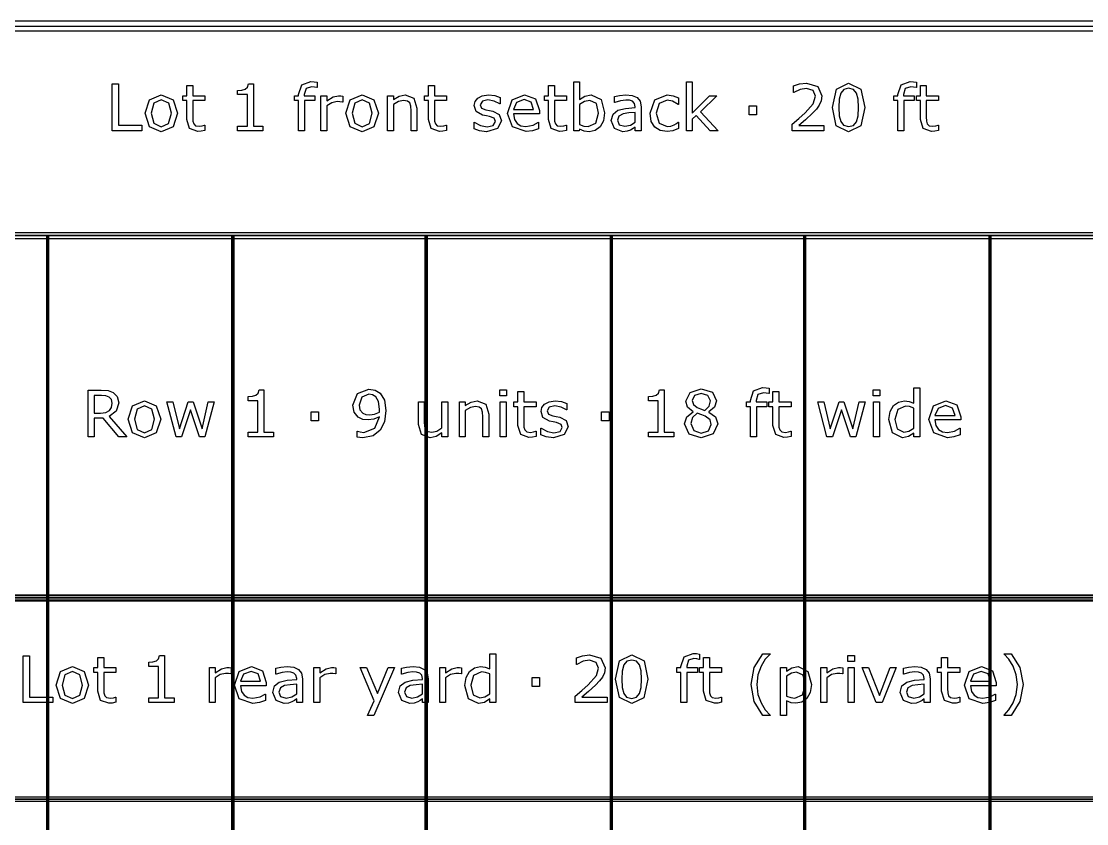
# Model space of a CAD drawing. Header units: inches. Extents: x -33163 to 19162, y -8858 to 30669.
# Drawn here: x 13734 to 14971, y 29190 to 30122 of the extents above; entities that cross this region are included whole.
import ezdxf

# ---------------------------------------------------------------- set-up
doc = ezdxf.new("R2010")
doc.units = ezdxf.units.IN
doc.layers.add('Layer 1', color=7, linetype='Continuous')

msp = doc.modelspace()

# ---------------------------------------------------------------- linework, layer by layer
at = {"layer": 'Layer 1', "color": 7}
for points in [[(13262.91845, 30121.78038), (13262.91845, 25891.78038), (15369.49595, 25891.78038), (15369.49595, 30121.78038), (13262.91845, 30121.78038)], [(13274.13626, 30110.56258), (15358.27807, 30110.56258), (15358.27807, 25902.99825), (13274.13626, 25902.99825), (13274.13626, 30110.56258)], [(13321.3827, 29876.23045), (13321.3827, 29448.74695), (15311.03166, 29448.74695), (15311.03166, 29876.23045), (13321.3827, 29876.23045)], [(13324.65306, 29872.96009), (15307.76131, 29872.96009), (15307.76131, 29452.0173), (13324.65306, 29452.0173), (13324.65306, 29872.96009)], [(13327.92342, 29869.68973), (15304.49095, 29869.68973), (15304.49095, 29455.28766), (13327.92342, 29455.28766), (13327.92342, 29869.68973)], [(13762.89761, 29872.96009), (13762.89761, 26757.98346), (13765.71122, 26757.98346), (13765.71122, 29872.96009), (13762.89761, 29872.96009)], [(13978.04615, 29872.96009), (13978.04615, 26757.98346), (13980.85976, 26757.98346), (13980.85976, 29872.96009), (13978.04615, 29872.96009)], [(14202.54897, 29872.96009), (14202.54897, 26757.98346), (14205.36258, 26757.98346), (14205.36258, 29872.96009), (14202.54897, 29872.96009)], [(14417.69751, 29872.96009), (14417.69751, 26757.98346), (14420.51111, 26757.98346), (14420.51111, 29872.96009), (14417.69751, 29872.96009)], [(14642.20033, 29872.96009), (14642.20033, 26757.98346), (14645.01393, 26757.98346), (14645.01393, 29872.96009), (14642.20033, 29872.96009)], [(14857.34886, 29872.96009), (14857.34886, 26757.98346), (14860.16247, 26757.98346), (14860.16247, 29872.96009), (14857.34886, 29872.96009)], [(13268.52736, 29452.0173), (15363.88701, 29452.0173), (15363.88701, 29218.1602), (13268.52736, 29218.1602), (13268.52736, 29452.0173)], [(13270.86594, 29449.67872), (15361.54843, 29449.67872), (15361.54843, 29220.49878), (13270.86594, 29220.49878), (13270.86594, 29449.67872)]]:
    msp.add_lwpolyline(points, close=True, dxfattribs=at)
for points in [[(13268.52736, 30116.17148), (15363.88701, 30116.17148), (15363.88701, 29872.96009), (13268.52736, 29872.96009), (13268.52736, 30116.17148)], [(13873.6509, 29994.56578), (13839.23005, 29994.56578), (13839.23005, 30048.97409), (13846.46499, 30048.97409), (13846.46499, 30000.99686), (13873.6509, 30000.99686), (13873.6509, 29994.56578)], [(13946.95049, 29994.93118), (13942.7118, 29994.09079), (13938.65586, 29993.76192), (13929.15542, 29997.1236), (13925.90334, 30007.90293), (13925.90334, 30029.60782), (13921.26274, 30029.60782), (13921.26274, 30035.38116), (13925.90334, 30035.38116), (13925.90334, 30047.11054), (13932.77289, 30047.11054), (13932.77289, 30035.38116), (13946.95049, 30035.38116), (13946.95049, 30029.60782), (13932.77289, 30029.60782), (13932.77289, 30011.00885), (13932.91908, 30005.96633), (13933.94221, 30002.60462), (13936.13464, 30000.44876), (13940.44637, 29999.79105), (13943.9542, 30000.26608), (13946.5851, 30001.10646), (13946.95049, 30001.10646), (13946.95049, 29994.93118)], [(14014.40363, 29994.56578), (13984.95225, 29994.56578), (13984.95225, 30000.11989), (13996.27969, 30000.11989), (13996.27969, 30036.587), (13984.95225, 30036.587), (13984.95225, 30041.55644), (13989.88517, 30041.92183), (13993.86807, 30043.05457), (13996.49896, 30045.35662), (13997.63169, 30049.15677), (14003.29543, 30049.15677), (14003.29543, 30000.11989), (14014.40363, 30000.11989), (14014.40363, 29994.56578)], [(14077.39885, 30044.772), (14077.0331, 30044.772), (14074.0733, 30045.4297), (14070.85778, 30045.79506), (14064.42671, 30043.82191), (14062.45362, 30036.76965), (14062.45362, 30035.38112), (14074.84075, 30035.38112), (14074.84075, 30029.60775), (14062.67279, 30029.60775), (14062.67279, 29994.56578), (14055.80328, 29994.56578), (14055.80328, 30029.60782), (14051.16271, 30029.60782), (14051.16271, 30035.38116), (14055.80328, 30035.38116), (14055.80328, 30036.73316), (14059.42078, 30047.87788), (14069.87128, 30051.7877), (14074.00026, 30051.56843), (14077.39849, 30051.05685), (14077.39885, 30044.772)], [(14227.65206, 29994.93118), (14223.41344, 29994.09076), (14219.35743, 29993.76189), (14209.85702, 29997.12356), (14206.60491, 30007.90293), (14206.60491, 30029.60778), (14201.96434, 30029.60778), (14201.96434, 30035.38112), (14206.60491, 30035.38112), (14206.60491, 30047.11054), (14213.47449, 30047.11054), (14213.47449, 30035.38112), (14227.65206, 30035.38112), (14227.65206, 30029.60778), (14213.47449, 30029.60778), (14213.47449, 30011.00885), (14213.62044, 30005.9663), (14214.64361, 30002.60459), (14216.83596, 30000.44872), (14221.14773, 29999.79101), (14224.6556, 30000.26604), (14227.28649, 30001.10643), (14227.65223, 30001.10643), (14227.65206, 29994.93118)], [(14367.0163, 29994.93118), (14362.77768, 29994.09076), (14358.72167, 29993.76189), (14349.22127, 29997.12356), (14345.96915, 30007.90293), (14345.96915, 30029.60778), (14341.32859, 30029.60778), (14341.32859, 30035.38112), (14345.96915, 30035.38112), (14345.96915, 30047.11054), (14352.83874, 30047.11054), (14352.83874, 30035.38112), (14367.0163, 30035.38112), (14367.0163, 30029.60778), (14352.83874, 30029.60778), (14352.83874, 30011.00885), (14352.98468, 30005.9663), (14354.00785, 30002.60459), (14356.2002, 30000.44872), (14360.51197, 29999.79101), (14364.01984, 30000.26604), (14366.65073, 30001.10643), (14367.01648, 30001.10643), (14367.0163, 29994.93118)], [(14411.22987, 30015.28403), (14409.76827, 30006.0759), (14405.89504, 29999.20635), (14400.19482, 29994.85806), (14393.36179, 29993.43302), (14387.29611, 29994.2734), (14382.18041, 29996.46582), (14381.74197, 29994.56578), (14375.31093, 29994.56578), (14375.31093, 30051.42231), (14382.18041, 30051.42231), (14382.18041, 30031.10594), (14388.31917, 30034.97921), (14395.62722, 30036.51389), (14407.02774, 30030.95979), (14411.22987, 30015.28406), (14411.22987, 30015.28403)], [(14542.9207, 29994.56578), (14533.85873, 29994.56578), (14517.48875, 30012.43393), (14513.03086, 30008.19528), (14513.03086, 29994.56578), (14506.16127, 29994.56578), (14506.16127, 30051.42231), (14513.03086, 30051.42231), (14513.03086, 30014.95519), (14532.87216, 30035.38116), (14541.53214, 30035.38116), (14522.56785, 30016.52643), (14542.9207, 29994.56578)], [(14665.95141, 29994.56578), (14629.11894, 29994.56578), (14629.11894, 30002.20267), (14636.79235, 30008.77991), (14643.99083, 30015.32062), (14653.60088, 30026.09995), (14656.19518, 30034.75997), (14653.38161, 30041.37373), (14645.59856, 30043.78539), (14638.40018, 30042.61613), (14630.83637, 30039.03518), (14630.47062, 30039.03518), (14630.47062, 30046.70863), (14637.37669, 30049.04717), (14645.78096, 30050.10686), (14658.89894, 30046.05089), (14663.64914, 30035.12536), (14662.84563, 30029.31551), (14660.54361, 30024.2364), (14657.18189, 30019.77851), (14652.54133, 30014.91867), (14644.46593, 30007.46446), (14636.68289, 30000.81415), (14665.95152, 30000.81415), (14665.95141, 29994.56578)], [(14713.45369, 30021.78822), (14708.8496, 30000.26604), (14694.63548, 29993.43305), (14680.31176, 30000.37568), (14675.81731, 30021.71514), (14680.3848, 30043.12768), (14694.63548, 30050.07031), (14708.92268, 30043.01804), (14713.45369, 30021.78822), (14713.45369, 30021.78822)], [(14703.84357, 30005.19899), (14705.56101, 30012.14162), (14706.03621, 30021.78822), (14705.56101, 30031.43482), (14703.80709, 30038.37744), (14700.29925, 30042.61613), (14694.63548, 30044.04118), (14688.93519, 30042.61613), (14685.39083, 30038.30436), (14683.6734, 30031.2521), (14683.23468, 30021.71514), (14683.63692, 30012.17814), (14685.35428, 30005.30859), (14688.75251, 30000.9603), (14694.63548, 29999.46218), (14700.3357, 30000.88723), (14703.84357, 30005.19899), (14703.84357, 30005.19899)], [(14773.41606, 30044.772), (14773.05031, 30044.772), (14770.09052, 30045.4297), (14766.87499, 30045.79506), (14760.44392, 30043.82191), (14758.4708, 30036.76965), (14758.4708, 30035.38112), (14770.85796, 30035.38112), (14770.85796, 30029.60775), (14758.69, 30029.60775), (14758.69, 29994.56578), (14751.82049, 29994.56578), (14751.82049, 30029.60782), (14747.17992, 30029.60782), (14747.17992, 30035.38116), (14751.82049, 30035.38116), (14751.82049, 30036.73316), (14755.43796, 30047.87788), (14765.88849, 30051.7877), (14770.01747, 30051.56843), (14773.41567, 30051.05685), (14773.41606, 30044.772)], [(14798.95765, 29994.93118), (14794.71904, 29994.09079), (14790.66303, 29993.76192), (14781.16262, 29997.1236), (14777.91051, 30007.90293), (14777.91051, 30029.60782), (14773.26994, 30029.60782), (14773.26994, 30035.38116), (14777.91051, 30035.38116), (14777.91051, 30047.11054), (14784.78012, 30047.11054), (14784.78012, 30035.38116), (14798.95765, 30035.38116), (14798.95765, 30029.60782), (14784.78012, 30029.60782), (14784.78012, 30011.00885), (14784.92603, 30005.96633), (14785.9492, 30002.60462), (14788.14159, 30000.44876), (14792.45336, 29999.79105), (14795.96119, 30000.26608), (14798.59209, 30001.10646), (14798.95783, 30001.10646), (14798.95765, 29994.93118)], [(13915.12397, 30014.95519), (13910.00834, 29999.20639), (13896.30577, 29993.43305), (13882.53015, 29999.20639), (13877.45105, 30014.95519), (13882.53015, 30030.704), (13896.30577, 30036.51389), (13910.00834, 30030.704), (13915.12397, 30014.95519), (13915.12397, 30014.95519)], [(13908.03519, 30014.95519), (13904.92927, 30026.72113), (13896.30577, 30030.5944), (13887.60923, 30026.72113), (13884.53986, 30014.95519), (13887.64578, 30003.29888), (13896.30577, 29999.35254), (13904.89271, 30003.26236), (13908.03519, 30014.95519), (13908.03519, 30014.95519)], [(14107.21565, 30027.89042), (14106.84987, 30027.89042), (14103.85362, 30028.40201), (14100.45539, 30028.58469), (14094.31662, 30027.15964), (14088.61633, 30023.54213), (14088.61633, 29994.56578), (14081.74682, 29994.56578), (14081.74682, 30035.38116), (14088.61633, 30035.38116), (14088.61633, 30029.35203), (14095.81471, 30033.99263), (14102.2093, 30035.38116), (14104.80364, 30035.27152), (14107.21526, 30034.94261), (14107.21565, 30027.89042)], [(14148.46953, 30014.95519), (14143.35386, 29999.20639), (14129.65133, 29993.43305), (14115.87564, 29999.20639), (14110.79664, 30014.95519), (14115.87564, 30030.704), (14129.65133, 30036.51389), (14143.35386, 30030.704), (14148.46953, 30014.95519), (14148.46953, 30014.95519)], [(14141.38075, 30014.95519), (14138.27486, 30026.72113), (14129.65133, 30030.5944), (14120.95475, 30026.72113), (14117.88542, 30014.95519), (14120.99131, 30003.29888), (14129.65133, 29999.35254), (14138.23827, 30003.26236), (14141.38075, 30014.95519), (14141.38075, 30014.95519)], [(14193.23128, 29994.56578), (14186.36166, 29994.56578), (14186.36166, 30017.80532), (14186.0324, 30023.06711), (14184.82662, 30026.94037), (14182.19573, 30029.20587), (14177.73788, 30029.97321), (14171.85487, 30028.58469), (14165.97186, 30025.0403), (14165.97186, 29994.56578), (14159.10235, 29994.56578), (14159.10235, 30035.38116), (14165.97186, 30035.38116), (14165.97186, 30030.85019), (14172.62221, 30035.01576), (14179.67447, 30036.51389), (14189.75954, 30032.53103), (14193.23089, 30021.0574), (14193.23128, 29994.56578)], [(14291.41469, 30006.33169), (14286.77412, 29997.16012), (14274.16772, 29993.57917), (14265.8365, 29994.63883), (14259.51506, 29997.01396), (14259.51506, 30004.72393), (14259.88084, 30004.72393), (14267.11571, 30000.81411), (14274.75263, 29999.38907), (14281.84141, 30000.85067), (14284.39926, 30005.45472), (14283.0107, 30009.10874), (14277.67587, 30011.22809), (14273.8391, 30011.99539), (14269.56392, 30012.94545), (14261.92707, 30017.11102), (14259.69805, 30023.90749), (14260.72122, 30028.65773), (14263.90019, 30032.64063), (14269.0889, 30035.34456), (14276.17768, 30036.3677), (14283.55885, 30035.45416), (14289.80714, 30033.2983), (14289.80714, 30025.95372), (14289.44139, 30025.95372), (14283.04691, 30029.2058), (14275.66581, 30030.55777), (14269.30781, 30029.09616), (14266.71337, 30024.82099), (14268.28461, 30021.02081), (14273.25408, 30018.93802), (14277.49281, 30018.06104), (14281.43908, 30017.25714), (14288.82028, 30013.49352), (14291.41458, 30006.33162), (14291.41469, 30006.33169)], [(14335.40899, 30014.26093), (14305.33646, 30014.26093), (14306.46919, 30007.6837), (14309.57518, 30003.11617), (14314.06952, 30000.48528), (14319.8429, 29999.6083), (14328.2106, 30001.25262), (14334.23973, 30004.54122), (14334.60548, 30004.54122), (14334.60548, 29997.05049), (14327.51659, 29994.60231), (14319.91626, 29993.61573), (14304.05785, 29999.09675), (14298.35763, 30014.73592), (14303.8021, 30030.63092), (14318.1989, 30036.51389), (14330.91493, 30031.69057), (14335.40927, 30017.988), (14335.40899, 30014.26093)], [(14328.72219, 30019.52268), (14325.98166, 30027.89039), (14317.83322, 30030.85015), (14309.02701, 30027.59807), (14305.33646, 30019.52268), (14328.72219, 30019.52268)], [(14404.14109, 30015.10135), (14401.72947, 30026.17303), (14393.94642, 30029.97318), (14387.88074, 30028.65773), (14382.18041, 30025.33261), (14382.18041, 30001.94688), (14387.18647, 30000.11989), (14391.97323, 29999.6083), (14400.88898, 30003.33537), (14404.14109, 30015.10131), (14404.14109, 30015.10135)], [(14453.65304, 29994.56578), (14446.82001, 29994.56578), (14446.82001, 29998.91407), (14444.33535, 29997.16016), (14441.33899, 29995.4062), (14437.39269, 29994.01768), (14432.16738, 29993.43305), (14422.8131, 29997.08704), (14418.97643, 30006.40481), (14420.94962, 30013.89554), (14426.64984, 30018.4265), (14435.60218, 30020.65548), (14446.82001, 30021.53243), (14446.82001, 30022.59212), (14445.98002, 30026.46534), (14443.64144, 30028.877), (14440.13357, 30030.00977), (14435.85839, 30030.30208), (14429.82919, 30029.57123), (14422.95968, 30027.52496), (14422.59394, 30027.52496), (14422.59394, 30034.50414), (14428.40379, 30035.70999), (14435.89449, 30036.36766), (14443.38522, 30035.63684), (14448.93932, 30033.22518), (14452.44719, 30028.87689), (14453.65304, 30022.26314), (14453.65304, 29994.56578)], [(14497.06271, 29997.1236), (14490.5221, 29994.56578), (14483.98143, 29993.65225), (14475.86948, 29994.93114), (14469.54803, 29998.87748), (14465.41895, 30005.52779), (14463.95734, 30014.91863), (14469.4384, 30030.63088), (14483.98143, 30036.33117), (14490.8509, 30035.34456), (14497.06271, 30032.93294), (14497.06271, 30025.29602), (14496.69697, 30025.29602), (14490.19285, 30029.05968), (14483.68873, 30030.37513), (14474.44408, 30026.42878), (14471.08233, 30014.91863), (14474.37093, 30003.55464), (14483.68873, 29999.6083), (14487.92734, 30000.15637), (14491.80057, 30001.58142), (14494.61425, 30003.18921), (14496.69697, 30004.68734), (14497.06271, 30004.68734), (14497.06271, 29997.1236)], [(14587.68235, 30013.23783), (14578.94928, 30013.23783), (14578.94928, 30023.57869), (14587.68235, 30023.57869), (14587.68235, 30013.23783)], [(14446.82001, 30004.61433), (14446.82001, 30015.97832), (14439.40236, 30015.43025), (14432.67897, 30014.3706), (14427.89217, 30011.73971), (14426.06521, 30006.87987), (14428.18452, 30001.58152), (14434.65216, 29999.82761), (14441.26591, 30001.21613), (14446.82001, 30004.61437), (14446.82001, 30004.61433)], [(13764.30442, 29872.96009), (13764.30442, 26757.98346)], [(13979.45295, 29872.96009), (13979.45295, 26757.98346)], [(14203.95577, 29872.96009), (14203.95577, 26757.98346)], [(14419.10431, 29872.96009), (14419.10431, 26757.98346)], [(14643.60713, 29872.96009), (14643.60713, 26757.98346)], [(14858.75567, 29872.96009), (14858.75567, 26757.98346)], [(14602.13405, 29689.3092), (14601.76831, 29689.3092), (14598.80861, 29689.9668), (14595.59309, 29690.33258), (14589.16202, 29688.35936), (14587.18883, 29681.30716), (14587.18883, 29679.91864), (14599.57595, 29679.91864), (14599.57595, 29674.14527), (14587.4081, 29674.14527), (14587.4081, 29639.10299), (14580.53848, 29639.10299), (14580.53848, 29674.14499), (14575.89791, 29674.14499), (14575.89791, 29679.91836), (14580.53848, 29679.91836), (14580.53848, 29681.27033), (14584.15598, 29692.41512), (14594.60648, 29696.3249), (14598.73546, 29696.10602), (14602.1338, 29695.59437), (14602.13405, 29689.3092)], [(14777.16141, 29639.10299), (14770.29193, 29639.10299), (14770.29193, 29643.37816), (14764.11661, 29639.3953), (14757.13746, 29637.97029), (14745.51764, 29643.59743), (14741.24247, 29659.20011), (14742.70407, 29668.44476), (14746.72353, 29675.35083), (14752.49679, 29679.58945), (14759.36641, 29681.05105), (14765.06663, 29680.35697), (14770.29193, 29678.27415), (14770.29193, 29695.95955), (14777.16141, 29695.95955), (14777.16141, 29639.10299)], [(13856.2395, 29639.10299), (13846.84866, 29639.10299), (13828.65167, 29660.73476), (13818.45693, 29660.73476), (13818.45693, 29639.10299), (13811.22199, 29639.10299), (13811.22199, 29693.51133), (13826.45925, 29693.51133), (13834.6808, 29692.85373), (13840.60029, 29690.5883), (13845.20434, 29685.87458), (13846.88521, 29678.71269), (13843.92545, 29668.84689), (13835.77698, 29662.89084), (13856.2395, 29639.10299)], [(13839.3214, 29678.201), (13838.48098, 29682.32998), (13835.77705, 29685.39938), (13832.04994, 29686.86102), (13826.97087, 29687.29974), (13818.45697, 29687.29974), (13818.45697, 29666.76417), (13825.76502, 29666.76417), (13831.75759, 29667.3488), (13836.10588, 29669.61434), (13838.51754, 29673.12217), (13839.32144, 29678.20128), (13839.3214, 29678.201)], [(14026.6994, 29639.10299), (13997.24802, 29639.10299), (13997.24802, 29644.65709), (14008.57546, 29644.65709), (14008.57546, 29681.1242), (13997.24802, 29681.1242), (13997.24802, 29686.09368), (14002.18094, 29686.45942), (14006.16384, 29687.59212), (14008.79473, 29689.89421), (14009.92746, 29693.6944), (14015.59116, 29693.6944), (14015.59116, 29644.65748), (14026.6994, 29644.65748), (14026.6994, 29639.10299)], [(14157.14776, 29669.57746), (14155.50348, 29656.64226), (14150.60715, 29646.73991), (14142.27597, 29640.30883), (14130.51006, 29638.04333), (14126.92915, 29638.26221), (14123.93276, 29638.88336), (14123.93276, 29645.86258), (14124.29854, 29645.86258), (14127.29479, 29644.80282), (14131.60655, 29644.32765), (14144.24944, 29649.15097), (14149.58427, 29662.5247), (14143.18978, 29659.6015), (14136.64907, 29658.72502), (14130.54683, 29659.38262), (14125.10233, 29661.94043), (14120.24249, 29667.6041), (14118.6348, 29675.82565), (14124.11575, 29689.38206), (14137.48945, 29694.60729), (14144.79751, 29693.36493), (14150.68051, 29689.71097), (14155.46727, 29681.89137), (14157.14804, 29669.57728), (14157.14776, 29669.57746)], [(14149.7667, 29671.1487), (14148.59741, 29680.24723), (14145.38185, 29685.58209), (14141.6913, 29687.92067), (14137.41613, 29688.65121), (14129.08491, 29685.36265), (14126.05217, 29676.118), (14127.03868, 29670.45426), (14130.36383, 29666.61759), (14133.98134, 29665.08284), (14138.36615, 29664.71706), (14144.13952, 29665.48412), (14149.62058, 29667.71306), (14149.69539, 29669.21126), (14149.77023, 29671.14785), (14149.7667, 29671.1487)], [(14297.24286, 29686.75138), (14289.4963, 29686.75138), (14289.4963, 29693.87672), (14297.24286, 29693.87672), (14297.24286, 29686.75138)], [(14331.5906, 29639.46873), (14327.35198, 29638.62874), (14323.29597, 29638.29944), (14313.79556, 29641.66119), (14310.54345, 29652.44052), (14310.54345, 29674.14534), (14305.90288, 29674.14534), (14305.90288, 29679.91871), (14310.54345, 29679.91871), (14310.54345, 29691.64817), (14317.41303, 29691.64817), (14317.41303, 29679.91871), (14331.5906, 29679.91871), (14331.5906, 29674.14534), (14317.41303, 29674.14534), (14317.41303, 29655.54641), (14317.55897, 29650.50389), (14318.58214, 29647.14214), (14320.7745, 29644.98635), (14325.08626, 29644.32875), (14328.59413, 29644.80395), (14331.22503, 29645.64398), (14331.59077, 29645.64398), (14331.5906, 29639.46873)], [(14491.56345, 29639.10299), (14462.11214, 29639.10299), (14462.11214, 29644.65709), (14473.4395, 29644.65709), (14473.4395, 29681.1242), (14462.11214, 29681.1242), (14462.11214, 29686.09368), (14467.04502, 29686.45942), (14471.02788, 29687.59212), (14473.65877, 29689.89421), (14474.79147, 29693.6944), (14480.45521, 29693.6944), (14480.45521, 29644.65748), (14491.56345, 29644.65748), (14491.56345, 29639.10299)], [(14542.64663, 29654.26713), (14537.12909, 29642.53778), (14523.31685, 29637.86065), (14509.21236, 29642.42814), (14503.98713, 29654.12101), (14506.61802, 29662.306), (14514.03571, 29668.15245), (14514.03571, 29668.37133), (14507.53148, 29673.48689), (14505.44873, 29680.42955), (14510.49128, 29690.66081), (14523.31685, 29694.75331), (14536.32519, 29690.84349), (14541.18503, 29680.90458), (14538.88301, 29673.63312), (14532.12306, 29668.07902), (14532.12306, 29667.8601), (14539.94266, 29662.45212), (14542.64663, 29654.26713), (14542.64663, 29654.26713)], [(14533.98661, 29680.83189), (14530.95377, 29687.0437), (14523.28036, 29689.38228), (14515.71648, 29687.18982), (14512.79327, 29681.27033), (14514.25488, 29676.7028), (14518.74932, 29673.3046), (14522.62265, 29671.58724), (14527.59213, 29669.83329), (14532.59805, 29674.83925), (14533.98661, 29680.83189), (14533.98661, 29680.83189)], [(14627.67558, 29639.46838), (14623.43696, 29638.62835), (14619.38102, 29638.29909), (14609.88054, 29641.66084), (14606.62843, 29652.44013), (14606.62843, 29674.14499), (14601.98786, 29674.14499), (14601.98786, 29679.91836), (14606.62843, 29679.91836), (14606.62843, 29691.64778), (14613.49801, 29691.64778), (14613.49801, 29679.91836), (14627.67558, 29679.91836), (14627.67558, 29674.14499), (14613.49801, 29674.14499), (14613.49801, 29655.54605), (14613.64395, 29650.50354), (14614.66712, 29647.14179), (14616.85948, 29644.98599), (14621.17124, 29644.32839), (14624.67911, 29644.8036), (14627.31001, 29645.64359), (14627.67575, 29645.64359), (14627.67558, 29639.46838)], [(14730.90157, 29686.75138), (14723.15512, 29686.75138), (14723.15512, 29693.87672), (14730.90157, 29693.87672), (14730.90157, 29686.75138)], [(13895.66634, 29659.49243), (13890.55071, 29643.74355), (13876.84814, 29637.97029), (13863.07249, 29643.74355), (13857.99342, 29659.49243), (13863.07249, 29675.2412), (13876.84814, 29681.05105), (13890.55071, 29675.2412), (13895.66634, 29659.49243), (13895.66634, 29659.49243)], [(13888.57753, 29659.49243), (13885.47164, 29671.25834), (13876.84814, 29675.13156), (13868.1516, 29671.25834), (13865.0822, 29659.49243), (13868.18812, 29647.83605), (13876.84814, 29643.88975), (13885.43508, 29647.79956), (13888.57753, 29659.49243), (13888.57753, 29659.49243)], [(13957.63846, 29679.91836), (13947.00529, 29639.10299), (13940.64729, 29639.10299), (13930.16027, 29670.56407), (13919.7463, 29639.10299), (13913.42486, 29639.10299), (13902.68205, 29679.91836), (13909.84391, 29679.91836), (13917.33468, 29648.31108), (13927.52938, 29679.91836), (13933.19308, 29679.91836), (13943.64358, 29648.31108), (13950.73236, 29679.91836), (13957.63846, 29679.91836)], [(14228.98578, 29639.10299), (14222.11627, 29639.10299), (14222.11627, 29643.63392), (14215.46592, 29639.43189), (14208.45022, 29637.97029), (14198.43823, 29641.88), (14194.85725, 29653.42674), (14194.85725, 29679.91836), (14201.72683, 29679.91836), (14201.72683, 29656.67886), (14202.01868, 29651.34392), (14203.26102, 29647.58029), (14205.81887, 29645.24175), (14210.38639, 29644.51118), (14216.19621, 29645.8997), (14222.11581, 29649.44416), (14222.11581, 29679.91864), (14228.98532, 29679.91864), (14228.98578, 29639.10299)], [(14276.63418, 29639.10299), (14269.76467, 29639.10299), (14269.76467, 29662.34249), (14269.43537, 29667.60427), (14268.22953, 29671.47761), (14265.59863, 29673.74304), (14261.14074, 29674.51006), (14255.25784, 29673.12153), (14249.37484, 29669.57711), (14249.37484, 29639.10299), (14242.50525, 29639.10299), (14242.50525, 29679.91836), (14249.37484, 29679.91836), (14249.37484, 29675.38742), (14256.02518, 29679.55296), (14263.07737, 29681.05105), (14273.16251, 29677.06819), (14276.63379, 29665.5946), (14276.63418, 29639.10299)], [(14296.80435, 29639.10299), (14289.93484, 29639.10299), (14289.93484, 29679.91836), (14296.80435, 29679.91836), (14296.80435, 29639.10299)], [(14369.04429, 29650.86928), (14364.40365, 29641.69768), (14351.79732, 29638.11676), (14343.46614, 29639.17642), (14337.1447, 29641.55155), (14337.1447, 29649.26156), (14337.51044, 29649.26156), (14344.74542, 29645.35174), (14352.38234, 29643.92662), (14359.47112, 29645.38822), (14362.02897, 29649.99231), (14360.64041, 29653.64637), (14355.30558, 29655.76568), (14351.46881, 29656.53273), (14347.19363, 29657.48275), (14339.55671, 29661.6484), (14337.32776, 29668.44483), (14338.35093, 29673.19504), (14341.5299, 29677.1779), (14346.7186, 29679.88187), (14353.80739, 29680.90504), (14361.18848, 29679.99112), (14367.43685, 29677.83525), (14367.43685, 29670.49071), (14367.0711, 29670.49071), (14360.67662, 29673.74275), (14353.29541, 29675.09479), (14346.93749, 29673.63319), (14344.34308, 29669.35791), (14345.91432, 29665.55776), (14350.88379, 29663.47501), (14355.12252, 29662.59853), (14359.06878, 29661.79498), (14366.44988, 29658.03139), (14369.04429, 29650.86946), (14369.04429, 29650.86928)], [(14713.61805, 29679.91836), (14702.98495, 29639.10299), (14696.62695, 29639.10299), (14686.13986, 29670.56407), (14675.72592, 29639.10299), (14669.40448, 29639.10299), (14658.66164, 29679.91836), (14665.82357, 29679.91836), (14673.31426, 29648.31108), (14683.50897, 29679.91836), (14689.1727, 29679.91836), (14699.6232, 29648.31108), (14706.71198, 29679.91836), (14713.61805, 29679.91836)], [(14730.46314, 29639.10299), (14723.59355, 29639.10299), (14723.59355, 29679.91836), (14730.46314, 29679.91836), (14730.46314, 29639.10299)], [(14770.29193, 29649.15153), (14770.29193, 29672.57375), (14765.32246, 29674.29118), (14760.53566, 29674.76638), (14751.54677, 29670.74693), (14748.33125, 29659.34641), (14750.81602, 29648.27477), (14758.78175, 29644.51107), (14764.70124, 29645.79), (14770.29193, 29649.15174), (14770.29193, 29649.15153)], [(14824.8464, 29658.79817), (14794.77387, 29658.79817), (14795.90657, 29652.22086), (14799.01245, 29647.65337), (14803.50694, 29645.02248), (14809.28031, 29644.14596), (14817.64798, 29645.79028), (14823.67711, 29649.07895), (14824.04285, 29649.07895), (14824.04285, 29641.58815), (14816.95407, 29639.14004), (14809.35374, 29638.15343), (14793.4953, 29643.63438), (14787.79501, 29659.27362), (14793.23947, 29675.16861), (14807.63638, 29681.05151), (14820.35231, 29676.22827), (14824.84675, 29662.52573), (14824.8464, 29658.79817)], [(14818.15956, 29664.05995), (14815.41904, 29672.42763), (14807.27053, 29675.38742), (14798.46442, 29672.13531), (14794.77387, 29664.05995), (14818.15956, 29664.05995)], [(14078.95184, 29657.77496), (14070.21878, 29657.77496), (14070.21878, 29668.11586), (14078.95184, 29668.11586), (14078.95184, 29657.77496)], [(14416.40037, 29657.77535), (14407.6672, 29657.77535), (14407.6672, 29668.11625), (14416.40037, 29668.11625), (14416.40037, 29657.77535)], [(14535.11931, 29653.57286), (14533.62122, 29658.94425), (14527.84785, 29663.03675), (14524.08426, 29664.53494), (14518.63969, 29666.47158), (14513.34141, 29661.61174), (14511.36823, 29654.66908), (14514.76646, 29646.52064), (14523.39, 29643.30512), (14531.90379, 29646.04565), (14535.11931, 29653.57286), (14535.11931, 29653.57286)], [(13266.18878, 29454.35588), (13266.18878, 29215.82162), (15366.22559, 29215.82162), (15366.22559, 29454.35588), (13266.18878, 29454.35588)], [(14284.6913, 29330.41161), (14277.82168, 29330.41161), (14277.82168, 29334.68678), (14271.64646, 29330.70392), (14264.66725, 29329.27891), (14253.04753, 29334.90605), (14248.77232, 29350.50874), (14250.23396, 29359.75339), (14254.25331, 29366.65945), (14260.02668, 29370.89818), (14266.89626, 29372.35978), (14272.59648, 29371.6657), (14277.82168, 29369.58287), (14277.82168, 29387.26834), (14284.6913, 29387.26834), (14284.6913, 29330.41161)], [(14521.47161, 29380.61782), (14521.10586, 29380.61782), (14518.14606, 29381.27542), (14514.93054, 29381.6412), (14508.49946, 29379.66808), (14506.52628, 29372.61579), (14506.52628, 29371.22726), (14518.9134, 29371.22726), (14518.9134, 29365.45389), (14506.74555, 29365.45389), (14506.74555, 29330.41161), (14499.87604, 29330.41161), (14499.87604, 29365.45361), (14495.23536, 29365.45361), (14495.23536, 29371.22698), (14499.87604, 29371.22698), (14499.87604, 29372.57895), (14503.49343, 29383.72374), (14513.94393, 29387.63352), (14518.07302, 29387.41464), (14521.47122, 29386.90299), (14521.47161, 29380.61782)], [(14603.46771, 29315.3571), (14595.10003, 29315.3571), (14585.05145, 29331.54431), (14581.47054, 29351.31263), (14585.05145, 29371.08086), (14595.10003, 29387.26817), (14603.46771, 29387.26817), (14603.46771, 29386.90242), (14597.80408, 29380.72717), (14592.8346, 29372.61522), (14589.25358, 29362.7129), (14587.90162, 29351.31235), (14589.2171, 29339.87524), (14592.8346, 29330.00938), (14597.84056, 29321.89742), (14603.46771, 29315.72221), (14603.46771, 29315.3571)], [(14897.14117, 29351.31263), (14893.56015, 29331.54431), (14883.5116, 29315.3571), (14875.1439, 29315.3571), (14875.1439, 29315.72285), (14880.77115, 29321.8981), (14885.77711, 29330.01001), (14889.35802, 29339.87588), (14890.71009, 29351.31302), (14889.35802, 29362.71354), (14885.77711, 29372.61589), (14880.77115, 29380.72784), (14875.1439, 29386.90306), (14875.1439, 29387.2688), (14883.5116, 29387.2688), (14893.56015, 29371.08149), (14897.14117, 29351.31327), (14897.14117, 29351.31263)], [(13770.38834, 29330.41161), (13735.96753, 29330.41161), (13735.96753, 29384.81995), (13743.20247, 29384.81995), (13743.20247, 29336.84268), (13770.38834, 29336.84268), (13770.38834, 29330.41161)], [(13843.68794, 29330.777), (13839.44928, 29329.93697), (13835.39331, 29329.60771), (13825.89287, 29332.96946), (13822.64079, 29343.74875), (13822.64079, 29365.45361), (13818.00018, 29365.45361), (13818.00018, 29371.22698), (13822.64079, 29371.22698), (13822.64079, 29382.9564), (13829.51037, 29382.9564), (13829.51037, 29371.22698), (13843.68794, 29371.22698), (13843.68794, 29365.45361), (13829.51037, 29365.45361), (13829.51037, 29346.85467), (13829.65656, 29341.81216), (13830.6797, 29338.45048), (13832.87208, 29336.29461), (13837.18385, 29335.63701), (13840.69169, 29336.11222), (13843.32258, 29336.95221), (13843.68797, 29336.95221), (13843.68794, 29330.777)], [(13911.14111, 29330.41161), (13881.68974, 29330.41161), (13881.68974, 29335.96571), (13893.01717, 29335.96571), (13893.01717, 29372.43283), (13881.68974, 29372.43283), (13881.68974, 29377.4023), (13886.62265, 29377.76804), (13890.60551, 29378.90074), (13893.23641, 29381.20284), (13894.36918, 29385.00302), (13900.03288, 29385.00302), (13900.03288, 29335.9661), (13911.14111, 29335.9661), (13911.14111, 29330.41161)], [(14414.00696, 29330.41161), (14377.17448, 29330.41161), (14377.17448, 29338.04853), (14384.84789, 29344.62573), (14392.04631, 29351.16644), (14401.65642, 29361.94574), (14404.25072, 29370.60583), (14401.43715, 29377.21962), (14393.65411, 29379.63124), (14386.45569, 29378.46195), (14378.89184, 29374.88104), (14378.52606, 29374.88104), (14378.52606, 29382.55445), (14385.43217, 29384.89303), (14393.83643, 29385.95269), (14406.95431, 29381.89675), (14411.70451, 29370.97122), (14410.90097, 29365.16129), (14408.59887, 29360.08229), (14405.23723, 29355.6243), (14400.59659, 29350.76446), (14392.5212, 29343.31032), (14384.73815, 29336.66001), (14414.00689, 29336.66001), (14414.00696, 29330.41161)], [(14461.50916, 29357.63408), (14456.90515, 29336.11194), (14442.69096, 29329.27891), (14428.3672, 29336.22147), (14423.87283, 29357.56093), (14428.44035, 29378.97354), (14442.69096, 29385.91609), (14456.97823, 29378.8639), (14461.50916, 29357.63408), (14461.50916, 29357.63408)], [(14451.89912, 29341.04482), (14453.61648, 29347.98748), (14454.09169, 29357.63408), (14453.61648, 29367.28067), (14451.86253, 29374.22323), (14448.35469, 29378.46195), (14442.69096, 29379.88697), (14436.99074, 29378.46195), (14433.44631, 29374.15019), (14431.72895, 29367.098), (14431.29023, 29357.56093), (14431.69246, 29348.02396), (14433.40989, 29341.15445), (14436.80813, 29336.80609), (14442.69103, 29335.308), (14448.39136, 29336.73305), (14451.89923, 29341.04482), (14451.89912, 29341.04482)], [(14547.0132, 29330.777), (14542.77448, 29329.93697), (14538.71857, 29329.60771), (14529.21806, 29332.96946), (14525.96605, 29343.74875), (14525.96605, 29365.45361), (14521.32542, 29365.45361), (14521.32542, 29371.22698), (14525.96605, 29371.22698), (14525.96605, 29382.9564), (14532.83557, 29382.9564), (14532.83557, 29371.22698), (14547.0132, 29371.22698), (14547.0132, 29365.45361), (14532.83557, 29365.45361), (14532.83557, 29346.85467), (14532.98151, 29341.81216), (14534.00457, 29338.45048), (14536.19703, 29336.29461), (14540.5088, 29335.63701), (14544.01663, 29336.11222), (14546.64753, 29336.95221), (14547.01331, 29336.95221), (14547.0132, 29330.777)], [(14701.54159, 29378.06036), (14693.79503, 29378.06036), (14693.79503, 29385.1857), (14701.54159, 29385.1857), (14701.54159, 29378.06036)], [(14823.65887, 29330.777), (14819.42014, 29329.93697), (14815.36424, 29329.60771), (14805.86372, 29332.96946), (14802.61172, 29343.74875), (14802.61172, 29365.45361), (14797.97104, 29365.45361), (14797.97104, 29371.22698), (14802.61172, 29371.22698), (14802.61172, 29382.9564), (14809.48123, 29382.9564), (14809.48123, 29371.22698), (14823.65887, 29371.22698), (14823.65887, 29365.45361), (14809.48123, 29365.45361), (14809.48123, 29346.85467), (14809.62714, 29341.81216), (14810.65024, 29338.45048), (14812.84269, 29336.29461), (14817.15436, 29335.63701), (14820.66223, 29336.11222), (14823.29312, 29336.95221), (14823.65887, 29336.95221), (14823.65887, 29330.777)], [(13811.86146, 29350.80105), (13806.74583, 29335.05218), (13793.04325, 29329.27891), (13779.2676, 29335.05218), (13774.18853, 29350.80105), (13779.2676, 29366.54982), (13793.04325, 29372.35978), (13806.74583, 29366.54982), (13811.86146, 29350.80105), (13811.86146, 29350.80105)], [(13804.77267, 29350.80105), (13801.66675, 29362.56696), (13793.04325, 29366.44018), (13784.34671, 29362.56696), (13781.27731, 29350.80105), (13784.38323, 29339.14467), (13793.04325, 29335.19837), (13801.6302, 29339.10819), (13804.77267, 29350.80105), (13804.77267, 29350.80105)], [(13977.6442, 29363.73625), (13977.27884, 29363.73625), (13974.28256, 29364.24794), (13970.88432, 29364.43033), (13964.74556, 29363.00529), (13959.0453, 29359.38782), (13959.0453, 29330.41161), (13952.17575, 29330.41161), (13952.17575, 29371.22698), (13959.0453, 29371.22698), (13959.0453, 29365.19785), (13966.24372, 29369.83842), (13972.63824, 29371.22698), (13975.23258, 29371.11752), (13977.64424, 29370.78826), (13977.6442, 29363.73625)], [(14018.27689, 29350.10679), (13988.20433, 29350.10679), (13989.33706, 29343.52948), (13992.44298, 29338.96199), (13996.93743, 29336.3311), (14002.71077, 29335.45458), (14011.07847, 29337.0989), (14017.1076, 29340.38757), (14017.47299, 29340.38757), (14017.47299, 29332.89684), (14010.38418, 29330.44866), (14002.78385, 29329.46205), (13986.92541, 29334.94311), (13981.22515, 29350.58224), (13986.66961, 29366.47724), (14001.06645, 29372.36024), (14013.78241, 29367.53689), (14018.27686, 29353.83435), (14018.27689, 29350.10679)], [(14011.59002, 29355.36857), (14008.84953, 29363.73625), (14000.70106, 29366.69605), (13991.89488, 29363.44393), (13988.20433, 29355.36857), (14011.59002, 29355.36857)], [(14060.40775, 29330.41161), (14053.57472, 29330.41161), (14053.57472, 29334.75986), (14051.08995, 29333.00591), (14048.09366, 29331.25199), (14044.14736, 29329.86354), (14038.92206, 29329.27891), (14029.56781, 29332.93287), (14025.73107, 29342.25066), (14027.70426, 29349.7414), (14033.40451, 29354.27233), (14042.35685, 29356.50127), (14053.57472, 29357.37775), (14053.57472, 29358.43741), (14052.73469, 29362.31074), (14050.39611, 29364.72236), (14046.88828, 29365.8551), (14042.61306, 29366.14695), (14036.58397, 29365.41638), (14029.71442, 29363.37011), (14029.34907, 29363.37011), (14029.34907, 29370.34926), (14035.15893, 29371.55511), (14042.64969, 29372.21271), (14050.14042, 29371.48217), (14055.69452, 29369.07044), (14059.20236, 29364.72219), (14060.40824, 29358.10843), (14060.40775, 29330.41161)], [(14099.10377, 29363.73625), (14098.73803, 29363.73625), (14095.74178, 29364.24794), (14092.34354, 29364.43033), (14086.20478, 29363.00529), (14080.50449, 29359.38782), (14080.50449, 29330.41161), (14073.63497, 29330.41161), (14073.63497, 29371.22698), (14080.50449, 29371.22698), (14080.50449, 29365.19785), (14087.70297, 29369.83842), (14094.09746, 29371.22698), (14096.6918, 29371.11752), (14099.10353, 29370.78826), (14099.10377, 29363.73625)], [(14167.1781, 29371.22698), (14143.35386, 29315.3571), (14136.00933, 29315.3571), (14143.60969, 29332.3848), (14127.34934, 29371.22698), (14134.80348, 29371.22698), (14147.33683, 29340.97174), (14159.97968, 29371.22698), (14167.1781, 29371.22698)], [(14206.42223, 29330.41161), (14199.58921, 29330.41161), (14199.58921, 29334.75986), (14197.1045, 29333.00591), (14194.10825, 29331.25199), (14190.16184, 29329.86354), (14184.93665, 29329.27891), (14175.58236, 29332.93287), (14171.74559, 29342.25066), (14173.71881, 29349.7414), (14179.41903, 29354.27233), (14188.37133, 29356.50127), (14199.58921, 29357.37775), (14199.58921, 29358.43741), (14198.74917, 29362.31074), (14196.41059, 29364.72236), (14192.90276, 29365.8551), (14188.62755, 29366.14695), (14182.59846, 29365.41638), (14175.72884, 29363.37011), (14175.36309, 29363.37011), (14175.36309, 29370.34926), (14181.17295, 29371.55511), (14188.66368, 29372.21271), (14196.15448, 29371.48217), (14201.70859, 29369.07044), (14205.21645, 29364.72219), (14206.42223, 29358.10843), (14206.42223, 29330.41161)], [(14245.11826, 29363.73625), (14244.75251, 29363.73625), (14241.75626, 29364.24794), (14238.35792, 29364.43033), (14232.21919, 29363.00529), (14226.51897, 29359.38782), (14226.51897, 29330.41161), (14219.64935, 29330.41161), (14219.64935, 29371.22698), (14226.51897, 29371.22698), (14226.51897, 29365.19785), (14233.71735, 29369.83842), (14240.11187, 29371.22698), (14242.70628, 29371.11752), (14245.1179, 29370.78826), (14245.11826, 29363.73625)], [(14277.82168, 29340.46015), (14277.82168, 29363.88244), (14272.85224, 29365.5998), (14268.06555, 29366.075), (14259.07662, 29362.05555), (14255.8611, 29350.65503), (14258.3458, 29339.58339), (14266.31163, 29335.8198), (14272.23109, 29337.09862), (14277.82168, 29340.46037), (14277.82168, 29340.46015)], [(14651.51805, 29351.31263), (14650.09301, 29342.21411), (14646.07359, 29335.27145), (14640.37337, 29331.06931), (14633.46726, 29329.60771), (14627.69389, 29330.3018), (14622.46859, 29332.45766), (14622.46859, 29315.35692), (14615.59908, 29315.35692), (14615.59908, 29371.22677), (14622.46859, 29371.22677), (14622.46859, 29366.95159), (14628.60735, 29370.78833), (14635.91537, 29372.35957), (14647.38907, 29366.76891), (14651.51805, 29351.31246), (14651.51805, 29351.31263)], [(14644.42927, 29351.13024), (14641.90801, 29362.1654), (14634.16145, 29365.81946), (14628.20547, 29364.54053), (14622.46859, 29361.17879), (14622.46859, 29338.04892), (14627.47465, 29336.25841), (14632.26141, 29335.78321), (14641.21375, 29339.65643), (14644.42927, 29351.13003), (14644.42927, 29351.13024)], [(14687.69286, 29363.73664), (14687.32708, 29363.73664), (14684.33083, 29364.24829), (14680.93248, 29364.43072), (14674.79376, 29363.00568), (14669.09353, 29359.38817), (14669.09353, 29330.41161), (14662.22392, 29330.41161), (14662.22392, 29371.22698), (14669.09353, 29371.22698), (14669.09353, 29365.19785), (14676.29192, 29369.83842), (14682.68644, 29371.22698), (14685.28084, 29371.11752), (14687.69247, 29370.78826), (14687.69286, 29363.73664)], [(14701.10305, 29330.41161), (14694.23353, 29330.41161), (14694.23353, 29371.22698), (14701.10305, 29371.22698), (14701.10305, 29330.41161)], [(14749.99388, 29371.22698), (14733.47767, 29330.41161), (14726.5716, 29330.41161), (14710.16502, 29371.22698), (14717.61926, 29371.22698), (14730.26214, 29338.74283), (14742.79546, 29371.22698), (14749.99388, 29371.22698)], [(14789.23798, 29330.41161), (14782.40495, 29330.41161), (14782.40495, 29334.75986), (14779.92029, 29333.00591), (14776.92393, 29331.25199), (14772.97763, 29329.86354), (14767.75232, 29329.27891), (14758.39804, 29332.93287), (14754.56137, 29342.25066), (14756.53456, 29349.7414), (14762.23478, 29354.27233), (14771.18712, 29356.50127), (14782.40495, 29357.37775), (14782.40495, 29358.43741), (14781.56496, 29362.31074), (14779.22638, 29364.72236), (14775.71854, 29365.8551), (14771.44333, 29366.14695), (14765.41413, 29365.41638), (14758.54462, 29363.37011), (14758.17888, 29363.37011), (14758.17888, 29370.34926), (14763.98873, 29371.55511), (14771.47943, 29372.21271), (14778.97016, 29371.48217), (14784.52426, 29369.07044), (14788.03213, 29364.72219), (14789.23798, 29358.10843), (14789.23798, 29330.41161)], [(14866.11852, 29350.10679), (14836.04599, 29350.10679), (14837.17869, 29343.52948), (14840.28461, 29338.96199), (14844.77906, 29336.3311), (14850.55243, 29335.45458), (14858.9201, 29337.0989), (14864.94923, 29340.38757), (14865.31497, 29340.38757), (14865.31497, 29332.89684), (14858.22623, 29330.44866), (14850.62586, 29329.46205), (14834.76746, 29334.94311), (14829.06713, 29350.58224), (14834.51159, 29366.47724), (14848.9085, 29372.36024), (14861.62443, 29367.53689), (14866.11891, 29353.83435), (14866.11852, 29350.10679)], [(14859.43168, 29355.36857), (14856.69119, 29363.73625), (14848.54265, 29366.69605), (14839.73654, 29363.44393), (14836.04599, 29355.36857), (14859.43168, 29355.36857)], [(14053.57472, 29340.46015), (14053.57472, 29351.82411), (14046.15703, 29351.27597), (14039.43364, 29350.21632), (14034.64688, 29347.58542), (14032.81989, 29342.72559), (14034.93919, 29337.42724), (14041.40683, 29335.67329), (14048.02062, 29337.06185), (14053.57472, 29340.46008), (14053.57472, 29340.46015)], [(14199.58921, 29340.46015), (14199.58921, 29351.82411), (14192.17152, 29351.27597), (14185.44813, 29350.21632), (14180.66144, 29347.58542), (14178.83437, 29342.72559), (14180.95379, 29337.42724), (14187.42131, 29335.67329), (14194.03507, 29337.06185), (14199.58921, 29340.46008), (14199.58921, 29340.46015)], [(14335.73789, 29349.08358), (14327.00483, 29349.08358), (14327.00483, 29359.42448), (14335.73789, 29359.42448), (14335.73789, 29349.08358)], [(14782.40495, 29340.46015), (14782.40495, 29351.82411), (14774.9873, 29351.27597), (14768.26391, 29350.21632), (14763.47715, 29347.58542), (14761.65015, 29342.72559), (14763.76946, 29337.42724), (14770.2371, 29335.67329), (14776.85085, 29337.06185), (14782.40495, 29340.46008), (14782.40495, 29340.46015)], [(13268.52736, 29218.1602), (15363.88701, 29218.1602), (15363.88701, 28974.94881), (13268.52736, 28974.94881), (13268.52736, 29218.1602)]]:
    msp.add_lwpolyline(points, dxfattribs=at)

doc.saveas('drawing.dxf')
